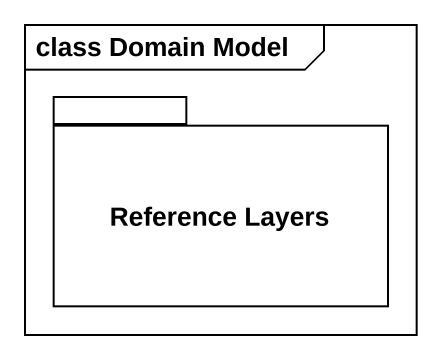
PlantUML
@startuml
mainframe class Domain Model
package "Reference Layers" as Reference_Layers {
}
@enduml
